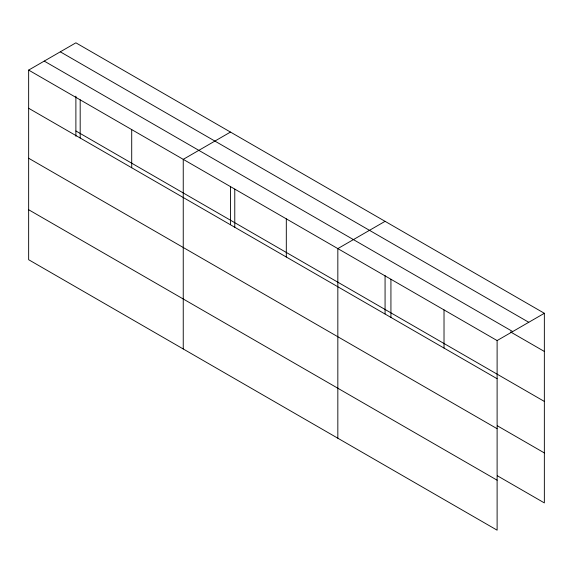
<?xml version="1.0" encoding="UTF-8"?>
<svg xmlns="http://www.w3.org/2000/svg" width="573" height="573" viewBox="0 0 573 573"><rect width="100%" height="100%" fill="white"/><g stroke="black" fill="none" stroke-linecap="round" stroke-linejoin="round"><path stroke-width="0.86" d="M230.482 186.304L230.482 224.659M385.07 275.556L385.07 313.911M497.113 428.704L497.113 340.563L28.65 70.092L28.65 259.712L497.113 530.175L497.113 428.704L28.65 158.241M497.414 475.805L544.35 502.908L544.35 313.288L75.887 42.825L28.65 70.092M230.482 132.077L183.245 159.351L183.245 348.964M385.07 221.328L337.834 248.603L337.834 438.216M497.113 340.563L544.35 313.288M60.301 51.821L528.764 322.291M44.236 61.096L512.699 331.559M510.493 331.903L544.35 351.45M75.887 130.966L544.35 401.429M28.65 108.261L497.113 378.724M497.414 425.825L544.35 452.928M28.65 209.732L497.113 480.195M444.018 309.907L444.018 348.069M390.929 279.252L390.929 317.421M286.307 218.85L286.307 257.012M234.772 189.097L234.772 227.259M131.711 129.598L131.711 167.76M80.184 99.845L80.184 138.007M75.887 96.157L75.887 136.295"/></g></svg>
